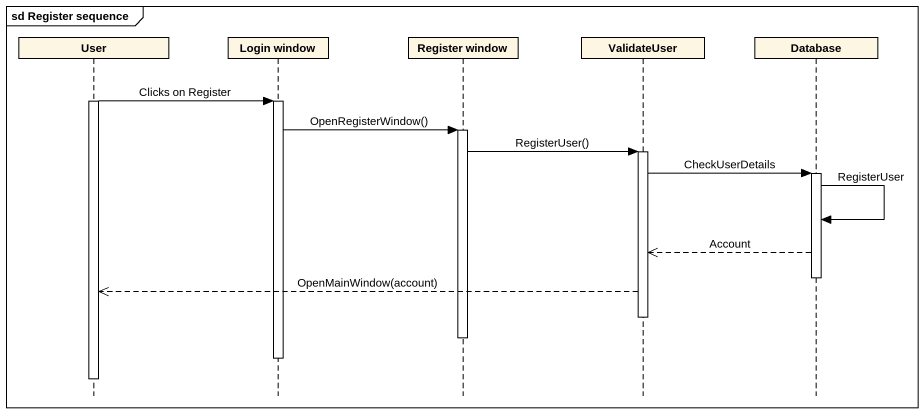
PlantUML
@startuml
mainframe sd Register sequence
hide footbox
participant User
participant "Login window" as Login_window
participant "Register window" as Register_window
participant ValidateUser
participant "Database" as Database_

activate User
User -> Login_window : Clicks on Register
activate Login_window
Login_window -> Register_window : OpenRegisterWindow()
activate Register_window
Register_window -> ValidateUser : RegisterUser()
activate ValidateUser
ValidateUser -> Database_ : CheckUserDetails
activate Database_
Database_ -> Database_ : RegisterUser
Database_ -->> ValidateUser : Account
deactivate Database_
ValidateUser -->> User : OpenMainWindow(account)
deactivate ValidateUser
deactivate Register_window
deactivate Login_window
deactivate User
@enduml
